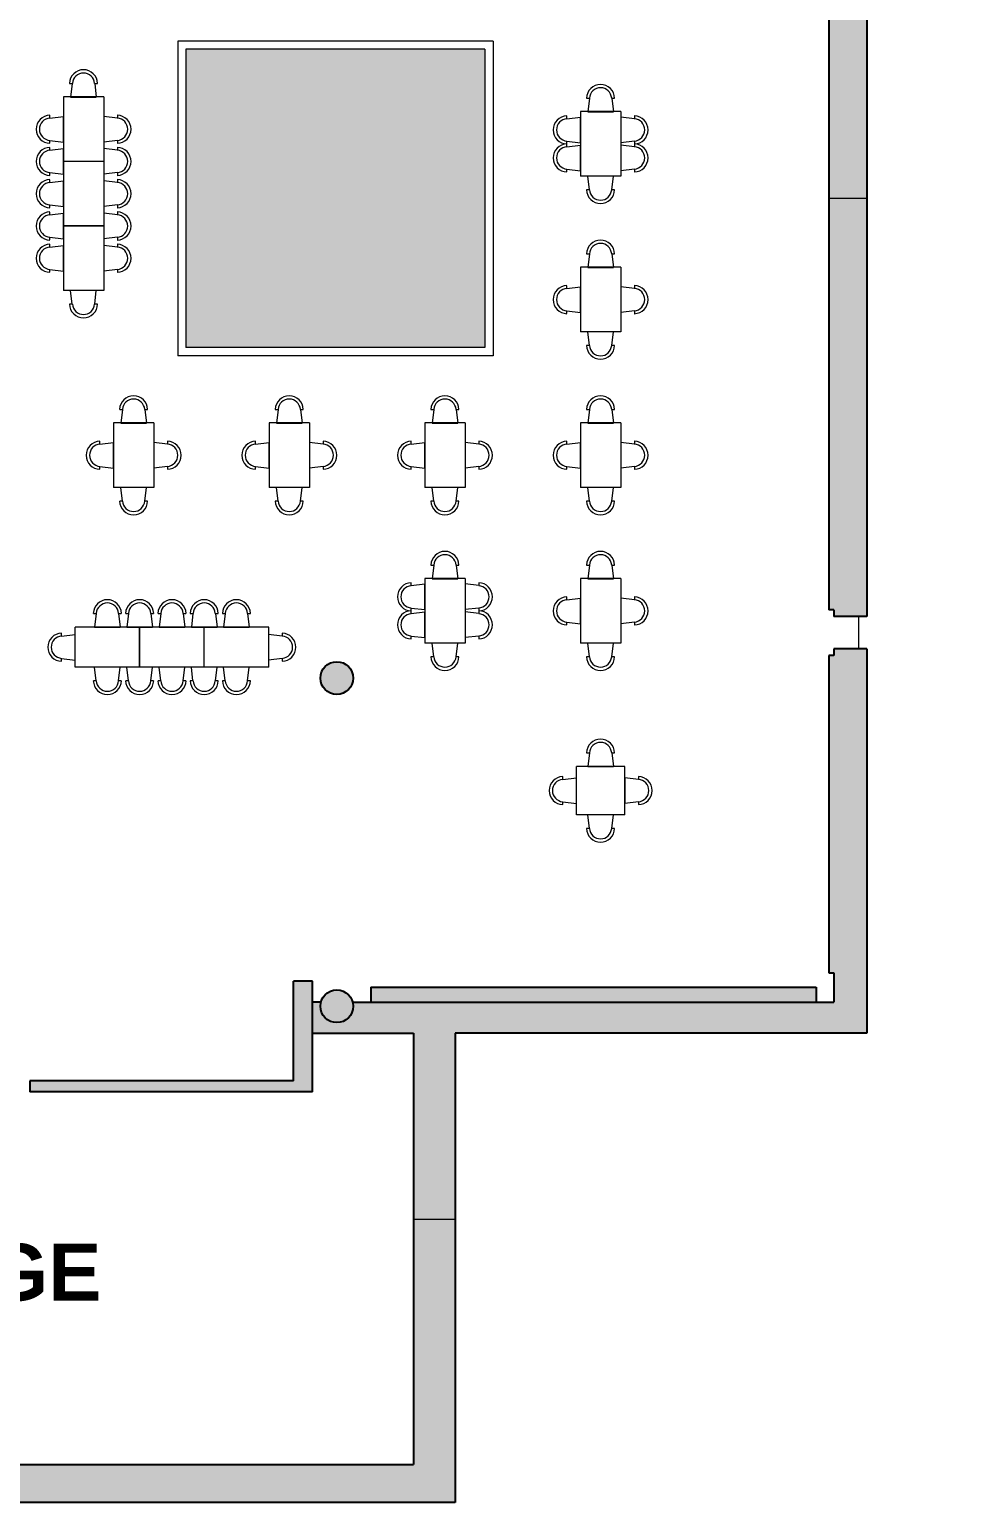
# Model space of a CAD drawing. Header units: inches. Extents: x -68 to 10561, y -2 to 2943.
# Drawn here: x 8936 to 9620, y 1019 to 2098 of the extents above; entities that cross this region are included whole.
import ezdxf
from ezdxf.enums import TextEntityAlignment as Align

# ---------------------------------------------------------------- set-up
doc = ezdxf.new("R2010")
doc.units = ezdxf.units.IN
doc.header["$MEASUREMENT"] = 0
doc.linetypes.add('HIDDEN', pattern=[0.375, 0.25, -0.125])
doc.layers.get('0').update_dxf_attribs({"linetype": 'CONTINUOUS', "lineweight": 5})
for name, color, linetype, lineweight in [('1_A-ANNO-TEXT-URMS', 7, 'CONTINUOUS', 5), ('1_A-COLS-HTCH', 8, 'CONTINUOUS', 5), ('1_A-COLS-OTLN', 7, 'CONTINUOUS', 25), ('1_A-FLOR-HRAL', 35, 'CONTINUOUS', 5), ('1_A-FLOR-OPEN', 253, 'CONTINUOUS', 5), ('1_A-FURN-CHAR', 35, 'CONTINUOUS', 5), ('1_A-GLAZ-FULL', 123, 'CONTINUOUS', 5), ('1_A-WALL-FULL', 7, 'CONTINUOUS', 25), ('1_A-WALL-HTCH', 8, 'HIDDEN', 5)]:
    doc.layers.add(name, color=color, linetype=linetype, lineweight=lineweight)
doc.styles.add('LBL1', font='swisseb.ttf')

# ---------------------------------------------------------------- blocks, each defined once
blk = doc.blocks.new('F_RR_TABLE48CBC')
for p, q in [((8754.5, 1954.5), (8707.2, 1954.5)), ((8707.2, 1925), (8707.2, 1954.5)), ((8754.5, 1925), (8754.5, 1954.5)), ((8754.5, 1925), (8707.2, 1925))]:
    blk.add_line(p, q)
blk = doc.blocks.new('F_RR_CHAIRCBC')
for p, q in [((9.4, 20), (-9.4, 20)), ((-8.2, 10), (-9.4, 20)), ((8.2, 10), (9.4, 20)), ((-8.2, 10), (-10.2, 10)), ((10.2, 10), (8.2, 10))]:
    blk.add_line(p, q)
for centre, radius, start, end in [((0, 10.3), 10.3, 181.4146, 358.5854), ((0, 10.6), 8.18, 183.8851, 356.1149)]:
    blk.add_arc(centre, radius, start, end)
blk = doc.blocks.new('F_RR_TABLE36CBC')
for p, q in [((35.5, 35.5), (0, 35.5)), ((0, 0), (0, 35.5)), ((35.5, 0), (35.5, 35.5)), ((35.5, 0), (0, 0))]:
    blk.add_line(p, q)

msp = doc.modelspace()

# ---------------------------------------------------------------- hatches: boundary and pattern name
at = {"layer": '1_A-COLS-HTCH'}
h = msp.add_hatch(color=256, dxfattribs=at)
edge = h.paths.add_edge_path()
edge.add_arc((9161.3, 1382.9), 12, 0, 360)
edge = h.paths.add_edge_path()
edge.add_arc((9161.3, 1623.3), 12, 0, 360)
edge = h.paths.add_edge_path()
edge.add_arc((8785.8, 1623.3), 12, 0, 360)
edge = h.paths.add_edge_path()
edge.add_arc((8785.8, 1382.9), 12, 0, 360)
edge = h.paths.add_edge_path()
edge.add_arc((8420.3, 1623.3), 12, 0, 360)
edge = h.paths.add_edge_path()
edge.add_arc((8420.3, 1382.9), 12, 0, 360)
edge = h.paths.add_edge_path()
edge.add_arc((8056.3, 1623.3), 12, 0, 360)
edge = h.paths.add_edge_path()
edge.add_arc((8056.3, 1382.9), 12, 0, 360)
at = {"layer": '1_A-FLOR-OPEN'}
msp.add_hatch(color=256, dxfattribs=at).paths.add_polyline_path([(9269.8, 1865.4), (9050.8, 1865.4), (9050.8, 2083.9), (9269.8, 2083.9)])
at = {"layer": '1_A-WALL-HTCH'}
h = msp.add_hatch(color=256, dxfattribs=at)
h.paths.add_polyline_path([(9549.5, 2282.3), (9620.4, 2282.3), (9620.4, 2290.3), (9474.3, 2290.3), (9474.3, 2220.8), (9486.3, 2220.8), (9486.3, 2236.8), (9521.8, 2236.8), (9521.8, 1974.5), (9549.5, 1974.5)])
h.paths.add_polyline_path([(9549.5, 1974.5), (9521.8, 1974.5), (9521.8, 1673.3), (9525.5, 1673.3), (9525.5, 1668.3), (9549.5, 1668.3)])
h = msp.add_hatch(color=256, dxfattribs=at)
h.paths.add_polyline_path([(9549.5, 1644.8), (9525.5, 1644.8), (9525.5, 1639.8), (9521.8, 1639.8), (9521.8, 1407.5), (9525.5, 1407.5), (9525.5, 1385.8), (9172.9, 1385.8, -0.061097), (9173.3, 1382.9, -1), (9149.3, 1382.9, -0.061097), (9149.6, 1385.8), (9143.6, 1385.8), (9143.6, 1363.1), (9217.4, 1363.1), (9217.4, 1226.9), (9248.1, 1226.9), (9248.1, 1303.6), (9248.1, 1363.1), (9549.5, 1363.1)])
h.paths.add_polyline_path([(9512.5, 1396.8), (9186.3, 1396.8), (9186.3, 1385.8), (9512.5, 1385.8)], flags=17)
at = {"layer": '1_A-WALL-HTCH', "linetype": 'ByBlock'}
for points in [[(8936.4, 1328.2), (8936.4, 1320.2), (9143.6, 1320.2), (9143.6, 1363.1), (9143.6, 1401.2), (9129.6, 1401.2), (9129.6, 1328.2)], [(8206.3, 1047.2), (8206.3, 1019.4), (8520.4, 1019.4), (9248.1, 1019.4), (9248.1, 1226.9), (9217.4, 1226.9), (9217.4, 1047.2)]]:
    msp.add_hatch(color=256, dxfattribs=at).paths.add_polyline_path(points)

# ---------------------------------------------------------------- linework, layer by layer
at = {"layer": '1_A-COLS-OTLN'}
for centre in [(9161.3, 1623.3), (9161.3, 1382.9)]:
    msp.add_circle(centre, 12, dxfattribs=at)
at = {"layer": '1_A-FLOR-HRAL'}
for p, q in [((9044.8, 2089.9), (9044.8, 1859.4)), ((9275.8, 2089.9), (9044.8, 2089.9)), ((9050.8, 2083.9), (9050.8, 1865.4)), ((9269.8, 2083.9), (9050.8, 2083.9)), ((9269.8, 2083.9), (9269.8, 1865.4)), ((9275.8, 2089.9), (9275.8, 1859.4)), ((9275.8, 1859.4), (9044.8, 1859.4)), ((9269.8, 1865.4), (9050.8, 1865.4))]:
    msp.add_line(p, q, dxfattribs=at)
at = {"layer": '1_A-GLAZ-FULL'}
msp.add_line((9543.5, 1668.3), (9543.5, 1644.8), dxfattribs=at)
at = {"layer": '1_A-WALL-FULL'}
for p, q in [((9549.5, 2282.3), (9549.5, 1668.3)), ((9521.8, 2236.8), (9521.8, 1673.3)), ((9525.5, 1673.3), (9521.8, 1673.3)), ((9525.5, 1673.3), (9525.5, 1668.3)), ((9549.5, 1668.3), (9525.5, 1668.3)), ((9549.5, 1644.8), (9525.5, 1644.8)), ((9525.5, 1644.8), (9525.5, 1639.8)), ((9549.5, 1644.8), (9549.5, 1363.1)), ((9521.8, 1639.8), (9521.8, 1407.5)), ((9525.5, 1639.8), (9521.8, 1639.8)), ((9521.8, 1407.5), (9525.5, 1407.5)), ((9525.5, 1407.5), (9525.5, 1385.8)), ((9143.6, 1401.2), (9129.6, 1401.2)), ((9129.6, 1328.2), (9129.6, 1401.2)), ((9143.6, 1363.1), (9143.6, 1401.2)), ((9186.3, 1396.8), (9186.3, 1385.8)), ((9186.3, 1396.8), (9512.5, 1396.8)), ((9512.5, 1396.8), (9512.5, 1385.8)), ((9149.6, 1385.8), (9143.6, 1385.8)), ((9172.9, 1385.8), (9525.5, 1385.8)), ((9143.6, 1363.1), (9217.4, 1363.1)), ((9143.6, 1320.2), (9143.6, 1363.1)), ((9217.4, 1363.1), (9217.4, 1047.2)), ((9549.5, 1363.1), (9248.1, 1363.1)), ((9248.1, 1363.1), (9248.1, 1303.6)), ((9129.6, 1328.2), (8936.4, 1328.2)), ((8936.4, 1328.2), (8936.4, 1320.2)), ((9143.6, 1320.2), (8936.4, 1320.2)), ((9248.1, 1303.6), (9248.1, 1019.4)), ((8066.1, 1047.2), (9217.4, 1047.2)), ((9248.1, 1019.4), (8520.4, 1019.4))]:
    msp.add_line(p, q, dxfattribs=at)
at = {"layer": '1_A-WALL-HTCH'}
for p, q in [((9549.5, 1974.5), (9521.8, 1974.5)), ((9217.4, 1226.9), (9248.1, 1226.9))]:
    msp.add_line(p, q, dxfattribs=at)

# ---------------------------------------------------------------- block references
at = {"layer": '1_A-FURN-CHAR'}
for name, p, rotation in [('F_RR_CHAIRCBC', (8975.8, 2068.9), 180), ('F_RR_CHAIRCBC', (9354.5, 2058.1), 180), ('F_RR_TABLE48CBC', (10915.6, -6705.5), 90), ('F_RR_CHAIRCBC', (8941.1, 2025.3), 270), ('F_RR_CHAIRCBC', (9010.6, 2025.3), 90), ('F_RR_CHAIRCBC', (9319.8, 2024.8), 270), ('F_RR_TABLE48CBC', (11294.3, -6716.3), 90), ('F_RR_CHAIRCBC', (9389.3, 2024.8), 90), ('F_RR_CHAIRCBC', (8941.1, 2001.7), 270), ('F_RR_CHAIRCBC', (9010.6, 2001.7), 90), ('F_RR_CHAIRCBC', (9319.8, 2004.3), 270), ('F_RR_CHAIRCBC', (9389.3, 2004.3), 90), ('F_RR_TABLE48CBC', (10915.6, -6752.8), 90), ('F_RR_CHAIRCBC', (8941.1, 1978.1), 270), ('F_RR_CHAIRCBC', (9010.6, 1978.1), 90), ('F_RR_CHAIRCBC', (8941.1, 1954.4), 270), ('F_RR_CHAIRCBC', (9010.6, 1954.4), 90), ('F_RR_TABLE48CBC', (10915.6, -6800), 90), ('F_RR_CHAIRCBC', (9354.5, 1944.1), 180), ('F_RR_CHAIRCBC', (8941.1, 1930.8), 270), ('F_RR_CHAIRCBC', (9010.6, 1930.8), 90), ('F_RR_TABLE48CBC', (11294.3, -6830.3), 90), ('F_RR_CHAIRCBC', (9319.8, 1900.5), 270), ('F_RR_CHAIRCBC', (9389.3, 1900.5), 90), ('F_RR_CHAIRCBC', (9012.5, 1830.1), 180), ('F_RR_CHAIRCBC', (9126.5, 1830.1), 180), ('F_RR_CHAIRCBC', (9240.5, 1830.1), 180), ('F_RR_CHAIRCBC', (9354.5, 1830.1), 180), ('F_RR_TABLE48CBC', (10952.3, -6944.3), 90), ('F_RR_TABLE48CBC', (11066.3, -6944.3), 90), ('F_RR_TABLE48CBC', (11180.3, -6944.3), 90), ('F_RR_TABLE48CBC', (11294.3, -6944.3), 90), ('F_RR_CHAIRCBC', (8977.8, 1786.5), 270), ('F_RR_CHAIRCBC', (9047.3, 1786.5), 90), ('F_RR_CHAIRCBC', (9091.8, 1786.5), 270), ('F_RR_CHAIRCBC', (9161.3, 1786.5), 90), ('F_RR_CHAIRCBC', (9205.8, 1786.5), 270), ('F_RR_CHAIRCBC', (9275.3, 1786.5), 90), ('F_RR_CHAIRCBC', (9319.8, 1786.5), 270), ('F_RR_CHAIRCBC', (9389.3, 1786.5), 90), ('F_RR_CHAIRCBC', (9240.5, 1716.1), 180), ('F_RR_CHAIRCBC', (9354.5, 1716.1), 180), ('F_RR_TABLE48CBC', (11180.3, -7058.3), 90), ('F_RR_TABLE48CBC', (11294.3, -7058.3), 90), ('F_RR_CHAIRCBC', (9205.8, 1682.8), 270), ('F_RR_CHAIRCBC', (9275.3, 1682.8), 90), ('F_RR_CHAIRCBC', (8993.3, 1680.7), 180), ('F_RR_CHAIRCBC', (9016.9, 1680.7), 180), ('F_RR_CHAIRCBC', (9040.6, 1680.7), 180), ('F_RR_CHAIRCBC', (9064.2, 1680.7), 180), ('F_RR_CHAIRCBC', (9087.8, 1680.7), 180), ('F_RR_CHAIRCBC', (9205.8, 1662.3), 270), ('F_RR_CHAIRCBC', (9275.3, 1662.3), 90), ('F_RR_CHAIRCBC', (9319.8, 1672.5), 270), ('F_RR_CHAIRCBC', (9389.3, 1672.5), 90), ('F_RR_CHAIRCBC', (8949.7, 1645.9), 270), ('F_RR_CHAIRCBC', (9131.4, 1645.9), 90), ('F_RR_CHAIRCBC', (9354.5, 1578.6), 180), ('F_RR_CHAIRCBC', (9316.8, 1540.9), 270), ('F_RR_CHAIRCBC', (9392.3, 1540.9), 90)]:
    msp.add_blockref(name, p, dxfattribs=dict(at, rotation=rotation))
for name, p in [('F_RR_CHAIRCBC', (9354.5, 1970.9)), ('F_RR_CHAIRCBC', (8975.8, 1887.2)), ('F_RR_CHAIRCBC', (9354.5, 1856.9)), ('F_RR_CHAIRCBC', (9012.5, 1742.9)), ('F_RR_CHAIRCBC', (9126.5, 1742.9)), ('F_RR_CHAIRCBC', (9240.5, 1742.9)), ('F_RR_CHAIRCBC', (9354.5, 1742.9)), ('F_RR_TABLE48CBC', (262.5, -293.8)), ('F_RR_TABLE48CBC', (309.7, -293.8)), ('F_RR_TABLE48CBC', (357, -293.8)), ('F_RR_CHAIRCBC', (9240.5, 1628.9)), ('F_RR_CHAIRCBC', (9354.5, 1628.9)), ('F_RR_CHAIRCBC', (8993.3, 1611.2)), ('F_RR_CHAIRCBC', (9016.9, 1611.2)), ('F_RR_CHAIRCBC', (9040.6, 1611.2)), ('F_RR_CHAIRCBC', (9064.2, 1611.2)), ('F_RR_CHAIRCBC', (9087.8, 1611.2)), ('F_RR_TABLE36CBC', (9336.8, 1523.1)), ('F_RR_CHAIRCBC', (9354.5, 1503.1))]:
    msp.add_blockref(name, p, dxfattribs=at)

# ---------------------------------------------------------------- texts
at = {"layer": '1_A-ANNO-TEXT-URMS', "style": 'LBL1'}
msp.add_text('STORAGE', height=41.76, dxfattribs=at).set_placement((8844.7, 1167.3), align=Align.CENTER)

doc.saveas('drawing.dxf')
